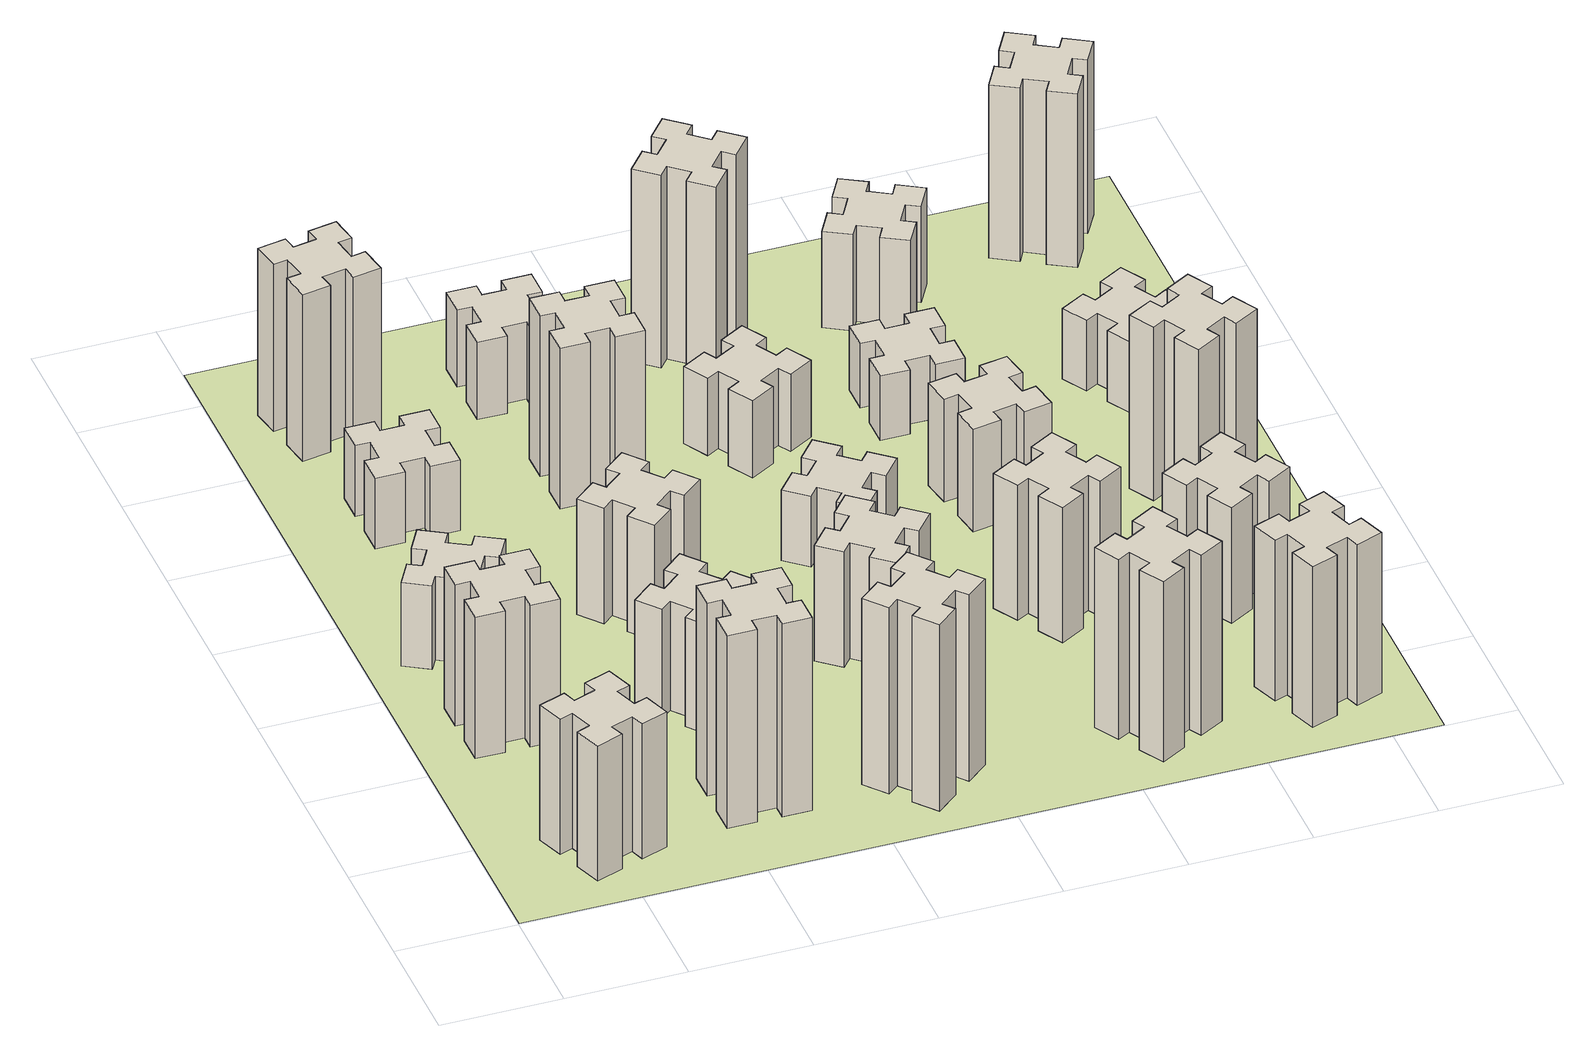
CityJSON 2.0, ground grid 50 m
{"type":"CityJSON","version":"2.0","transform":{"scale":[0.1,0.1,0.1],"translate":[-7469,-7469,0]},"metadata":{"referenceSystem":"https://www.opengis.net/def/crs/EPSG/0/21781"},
"CityObjects":{
"building1":{"type":"Building","attributes":{"class":"1000","function":"1000","usage":"1000","yearOfConstruction":2016,"roofType":"1000","measuredHeight":63,"storeysAboveGround":30,"storeysBelowGround":0},"geometry":[{"type":"Solid","lod":"1","boundaries":[[[[0,1,2,3,4,5,6,7,8,9,10,11,12,13,14,15,16,17,18,19]],[[17,16,20,21]],[[16,15,22,20]],[[15,14,23,22]],[[14,13,24,23]],[[13,12,25,24]],[[12,11,26,25]],[[11,10,27,26]],[[10,9,28,27]],[[9,8,29,28]],[[8,7,30,29]],[[7,6,31,30]],[[6,5,32,31]],[[5,4,33,32]],[[4,3,34,33]],[[3,2,35,34]],[[2,1,36,35]],[[1,0,37,36]],[[0,19,38,37]],[[19,18,39,38]],[[18,17,21,39]],[[24,25,26,27,28,29,30,31,32,33,34,35,36,37,38,39,21,20,22,23]]]]}]},
"building2":{"type":"Building","attributes":{"class":"1000","function":"1000","usage":"1000","yearOfConstruction":2016,"roofType":"1000","measuredHeight":66,"storeysAboveGround":30,"storeysBelowGround":0},"geometry":[{"type":"Solid","lod":"1","boundaries":[[[[40,41,42,43,44,45,46,47,48,49,50,51,52,53,54,55,56,57,58,59]],[[57,56,60,61]],[[56,55,62,60]],[[55,54,63,62]],[[54,53,64,63]],[[53,52,65,64]],[[52,51,66,65]],[[51,50,67,66]],[[50,49,68,67]],[[49,48,69,68]],[[48,47,70,69]],[[47,46,71,70]],[[46,45,72,71]],[[45,44,73,72]],[[44,43,74,73]],[[43,42,75,74]],[[42,41,76,75]],[[41,40,77,76]],[[40,59,78,77]],[[59,58,79,78]],[[58,57,61,79]],[[64,65,66,67,68,69,70,71,72,73,74,75,76,77,78,79,61,60,62,63]]]]}]},
"building3":{"type":"Building","attributes":{"class":"1000","function":"1000","usage":"1000","yearOfConstruction":2016,"roofType":"1000","measuredHeight":39,"storeysAboveGround":30,"storeysBelowGround":0},"geometry":[{"type":"Solid","lod":"1","boundaries":[[[[80,81,82,83,84,85,86,87,88,89,90,91,92,93,94,95,96,97,98,99]],[[97,96,100,101]],[[96,95,102,100]],[[95,94,103,102]],[[94,93,104,103]],[[93,92,105,104]],[[92,91,106,105]],[[91,90,107,106]],[[90,89,108,107]],[[89,88,109,108]],[[88,87,110,109]],[[87,86,111,110]],[[86,85,112,111]],[[85,84,113,112]],[[84,83,114,113]],[[83,82,115,114]],[[82,81,116,115]],[[81,80,117,116]],[[80,99,118,117]],[[99,98,119,118]],[[98,97,101,119]],[[104,105,106,107,108,109,110,111,112,113,114,115,116,117,118,119,101,100,102,103]]]]}]},
"building4":{"type":"Building","attributes":{"class":"1000","function":"1000","usage":"1000","yearOfConstruction":2016,"roofType":"1000","measuredHeight":33,"storeysAboveGround":30,"storeysBelowGround":0},"geometry":[{"type":"Solid","lod":"1","boundaries":[[[[120,121,122,123,124,125,126,127,128,129,130,131,132,133,134,135,136,137,138,139]],[[137,136,140,141]],[[136,135,142,140]],[[135,134,143,142]],[[134,133,144,143]],[[133,132,145,144]],[[132,131,146,145]],[[131,130,147,146]],[[130,129,148,147]],[[129,128,149,148]],[[128,127,150,149]],[[127,126,151,150]],[[126,125,152,151]],[[125,124,153,152]],[[124,123,154,153]],[[123,122,155,154]],[[122,121,156,155]],[[121,120,157,156]],[[120,139,158,157]],[[139,138,159,158]],[[138,137,141,159]],[[144,145,146,147,148,149,150,151,152,153,154,155,156,157,158,159,141,140,142,143]]]]}]},
"building5":{"type":"Building","attributes":{"class":"1000","function":"1000","usage":"1000","yearOfConstruction":2016,"roofType":"1000","measuredHeight":90,"storeysAboveGround":30,"storeysBelowGround":0},"geometry":[{"type":"Solid","lod":"1","boundaries":[[[[160,161,162,163,164,165,166,167,168,169,170,171,172,173,174,175,176,177,178,179]],[[177,176,180,181]],[[176,175,182,180]],[[175,174,183,182]],[[174,173,184,183]],[[173,172,185,184]],[[172,171,186,185]],[[171,170,187,186]],[[170,169,188,187]],[[169,168,189,188]],[[168,167,190,189]],[[167,166,191,190]],[[166,165,192,191]],[[165,164,193,192]],[[164,163,194,193]],[[163,162,195,194]],[[162,161,196,195]],[[161,160,197,196]],[[160,179,198,197]],[[179,178,199,198]],[[178,177,181,199]],[[184,185,186,187,188,189,190,191,192,193,194,195,196,197,198,199,181,180,182,183]]]]}]},
"building6":{"type":"Building","attributes":{"class":"1000","function":"1000","usage":"1000","yearOfConstruction":2016,"roofType":"1000","measuredHeight":78,"storeysAboveGround":30,"storeysBelowGround":0},"geometry":[{"type":"Solid","lod":"1","boundaries":[[[[200,201,202,203,204,205,206,207,208,209,210,211,212,213,214,215,216,217,218,219]],[[217,216,220,221]],[[216,215,222,220]],[[215,214,223,222]],[[214,213,224,223]],[[213,212,225,224]],[[212,211,226,225]],[[211,210,227,226]],[[210,209,228,227]],[[209,208,229,228]],[[208,207,230,229]],[[207,206,231,230]],[[206,205,232,231]],[[205,204,233,232]],[[204,203,234,233]],[[203,202,235,234]],[[202,201,236,235]],[[201,200,237,236]],[[200,219,238,237]],[[219,218,239,238]],[[218,217,221,239]],[[224,225,226,227,228,229,230,231,232,233,234,235,236,237,238,239,221,220,222,223]]]]}]},
"building7":{"type":"Building","attributes":{"class":"1000","function":"1000","usage":"1000","yearOfConstruction":2016,"roofType":"1000","measuredHeight":51,"storeysAboveGround":30,"storeysBelowGround":0},"geometry":[{"type":"Solid","lod":"1","boundaries":[[[[240,241,242,243,244,245,246,247,248,249,250,251,252,253,254,255,256,257,258,259]],[[257,256,260,261]],[[256,255,262,260]],[[255,254,263,262]],[[254,253,264,263]],[[253,252,265,264]],[[252,251,266,265]],[[251,250,267,266]],[[250,249,268,267]],[[249,248,269,268]],[[248,247,270,269]],[[247,246,271,270]],[[246,245,272,271]],[[245,244,273,272]],[[244,243,274,273]],[[243,242,275,274]],[[242,241,276,275]],[[241,240,277,276]],[[240,259,278,277]],[[259,258,279,278]],[[258,257,261,279]],[[264,265,266,267,268,269,270,271,272,273,274,275,276,277,278,279,261,260,262,263]]]]}]},
"building8":{"type":"Building","attributes":{"class":"1000","function":"1000","usage":"1000","yearOfConstruction":2016,"roofType":"1000","measuredHeight":54,"storeysAboveGround":30,"storeysBelowGround":0},"geometry":[{"type":"Solid","lod":"1","boundaries":[[[[280,281,282,283,284,285,286,287,288,289,290,291,292,293,294,295,296,297,298,299]],[[297,296,300,301]],[[296,295,302,300]],[[295,294,303,302]],[[294,293,304,303]],[[293,292,305,304]],[[292,291,306,305]],[[291,290,307,306]],[[290,289,308,307]],[[289,288,309,308]],[[288,287,310,309]],[[287,286,311,310]],[[286,285,312,311]],[[285,284,313,312]],[[284,283,314,313]],[[283,282,315,314]],[[282,281,316,315]],[[281,280,317,316]],[[280,299,318,317]],[[299,298,319,318]],[[298,297,301,319]],[[304,305,306,307,308,309,310,311,312,313,314,315,316,317,318,319,301,300,302,303]]]]}]},
"building9":{"type":"Building","attributes":{"class":"1000","function":"1000","usage":"1000","yearOfConstruction":2016,"roofType":"1000","measuredHeight":87,"storeysAboveGround":30,"storeysBelowGround":0},"geometry":[{"type":"Solid","lod":"1","boundaries":[[[[320,321,322,323,324,325,326,327,328,329,330,331,332,333,334,335,336,337,338,339]],[[337,336,340,341]],[[336,335,342,340]],[[335,334,343,342]],[[334,333,344,343]],[[333,332,345,344]],[[332,331,346,345]],[[331,330,347,346]],[[330,329,348,347]],[[329,328,349,348]],[[328,327,350,349]],[[327,326,351,350]],[[326,325,352,351]],[[325,324,353,352]],[[324,323,354,353]],[[323,322,355,354]],[[322,321,356,355]],[[321,320,357,356]],[[320,339,358,357]],[[339,338,359,358]],[[338,337,341,359]],[[344,345,346,347,348,349,350,351,352,353,354,355,356,357,358,359,341,340,342,343]]]]}]},
"building10":{"type":"Building","attributes":{"class":"1000","function":"1000","usage":"1000","yearOfConstruction":2016,"roofType":"1000","measuredHeight":75,"storeysAboveGround":30,"storeysBelowGround":0},"geometry":[{"type":"Solid","lod":"1","boundaries":[[[[360,361,362,363,364,365,366,367,368,369,370,371,372,373,374,375,376,377,378,379]],[[377,376,380,381]],[[376,375,382,380]],[[375,374,383,382]],[[374,373,384,383]],[[373,372,385,384]],[[372,371,386,385]],[[371,370,387,386]],[[370,369,388,387]],[[369,368,389,388]],[[368,367,390,389]],[[367,366,391,390]],[[366,365,392,391]],[[365,364,393,392]],[[364,363,394,393]],[[363,362,395,394]],[[362,361,396,395]],[[361,360,397,396]],[[360,379,398,397]],[[379,378,399,398]],[[378,377,381,399]],[[384,385,386,387,388,389,390,391,392,393,394,395,396,397,398,399,381,380,382,383]]]]}]},
"building11":{"type":"Building","attributes":{"class":"1000","function":"1000","usage":"1000","yearOfConstruction":2016,"roofType":"1000","measuredHeight":36,"storeysAboveGround":30,"storeysBelowGround":0},"geometry":[{"type":"Solid","lod":"1","boundaries":[[[[400,401,402,403,404,405,406,407,408,409,410,411,412,413,414,415,416,417,418,419]],[[417,416,420,421]],[[416,415,422,420]],[[415,414,423,422]],[[414,413,424,423]],[[413,412,425,424]],[[412,411,426,425]],[[411,410,427,426]],[[410,409,428,427]],[[409,408,429,428]],[[408,407,430,429]],[[407,406,431,430]],[[406,405,432,431]],[[405,404,433,432]],[[404,403,434,433]],[[403,402,435,434]],[[402,401,436,435]],[[401,400,437,436]],[[400,419,438,437]],[[419,418,439,438]],[[418,417,421,439]],[[424,425,426,427,428,429,430,431,432,433,434,435,436,437,438,439,421,420,422,423]]]]}]},
"building12":{"type":"Building","attributes":{"class":"1000","function":"1000","usage":"1000","yearOfConstruction":2016,"roofType":"1000","measuredHeight":54,"storeysAboveGround":30,"storeysBelowGround":0},"geometry":[{"type":"Solid","lod":"1","boundaries":[[[[440,441,442,443,444,445,446,447,448,449,450,451,452,453,454,455,456,457,458,459]],[[457,456,460,461]],[[456,455,462,460]],[[455,454,463,462]],[[454,453,464,463]],[[453,452,465,464]],[[452,451,466,465]],[[451,450,467,466]],[[450,449,468,467]],[[449,448,469,468]],[[448,447,470,469]],[[447,446,471,470]],[[446,445,472,471]],[[445,444,473,472]],[[444,443,474,473]],[[443,442,475,474]],[[442,441,476,475]],[[441,440,477,476]],[[440,459,478,477]],[[459,458,479,478]],[[458,457,461,479]],[[464,465,466,467,468,469,470,471,472,473,474,475,476,477,478,479,461,460,462,463]]]]}]},
"building13":{"type":"Building","attributes":{"class":"1000","function":"1000","usage":"1000","yearOfConstruction":2016,"roofType":"1000","measuredHeight":33,"storeysAboveGround":30,"storeysBelowGround":0},"geometry":[{"type":"Solid","lod":"1","boundaries":[[[[480,481,482,483,484,485,486,487,488,489,490,491,492,493,494,495,496,497,498,499]],[[497,496,500,501]],[[496,495,502,500]],[[495,494,503,502]],[[494,493,504,503]],[[493,492,505,504]],[[492,491,506,505]],[[491,490,507,506]],[[490,489,508,507]],[[489,488,509,508]],[[488,487,510,509]],[[487,486,511,510]],[[486,485,512,511]],[[485,484,513,512]],[[484,483,514,513]],[[483,482,515,514]],[[482,481,516,515]],[[481,480,517,516]],[[480,499,518,517]],[[499,498,519,518]],[[498,497,501,519]],[[504,505,506,507,508,509,510,511,512,513,514,515,516,517,518,519,501,500,502,503]]]]}]},
"building14":{"type":"Building","attributes":{"class":"1000","function":"1000","usage":"1000","yearOfConstruction":2016,"roofType":"1000","measuredHeight":36,"storeysAboveGround":30,"storeysBelowGround":0},"geometry":[{"type":"Solid","lod":"1","boundaries":[[[[520,521,522,523,524,525,526,527,528,529,530,531,532,533,534,535,536,537,538,539]],[[537,536,540,541]],[[536,535,542,540]],[[535,534,543,542]],[[534,533,544,543]],[[533,532,545,544]],[[532,531,546,545]],[[531,530,547,546]],[[530,529,548,547]],[[529,528,549,548]],[[528,527,550,549]],[[527,526,551,550]],[[526,525,552,551]],[[525,524,553,552]],[[524,523,554,553]],[[523,522,555,554]],[[522,521,556,555]],[[521,520,557,556]],[[520,539,558,557]],[[539,538,559,558]],[[538,537,541,559]],[[544,545,546,547,548,549,550,551,552,553,554,555,556,557,558,559,541,540,542,543]]]]}]},
"building15":{"type":"Building","attributes":{"class":"1000","function":"1000","usage":"1000","yearOfConstruction":2016,"roofType":"1000","measuredHeight":84,"storeysAboveGround":30,"storeysBelowGround":0},"geometry":[{"type":"Solid","lod":"1","boundaries":[[[[560,561,562,563,564,565,566,567,568,569,570,571,572,573,574,575,576,577,578,579]],[[577,576,580,581]],[[576,575,582,580]],[[575,574,583,582]],[[574,573,584,583]],[[573,572,585,584]],[[572,571,586,585]],[[571,570,587,586]],[[570,569,588,587]],[[569,568,589,588]],[[568,567,590,589]],[[567,566,591,590]],[[566,565,592,591]],[[565,564,593,592]],[[564,563,594,593]],[[563,562,595,594]],[[562,561,596,595]],[[561,560,597,596]],[[560,579,598,597]],[[579,578,599,598]],[[578,577,581,599]],[[584,585,586,587,588,589,590,591,592,593,594,595,596,597,598,599,581,580,582,583]]]]}]},
"building16":{"type":"Building","attributes":{"class":"1000","function":"1000","usage":"1000","yearOfConstruction":2016,"roofType":"1000","measuredHeight":90,"storeysAboveGround":30,"storeysBelowGround":0},"geometry":[{"type":"Solid","lod":"1","boundaries":[[[[600,601,602,603,604,605,606,607,608,609,610,611,612,613,614,615,616,617,618,619]],[[617,616,620,621]],[[616,615,622,620]],[[615,614,623,622]],[[614,613,624,623]],[[613,612,625,624]],[[612,611,626,625]],[[611,610,627,626]],[[610,609,628,627]],[[609,608,629,628]],[[608,607,630,629]],[[607,606,631,630]],[[606,605,632,631]],[[605,604,633,632]],[[604,603,634,633]],[[603,602,635,634]],[[602,601,636,635]],[[601,600,637,636]],[[600,619,638,637]],[[619,618,639,638]],[[618,617,621,639]],[[624,625,626,627,628,629,630,631,632,633,634,635,636,637,638,639,621,620,622,623]]]]}]},
"building17":{"type":"Building","attributes":{"class":"1000","function":"1000","usage":"1000","yearOfConstruction":2016,"roofType":"1000","measuredHeight":63,"storeysAboveGround":30,"storeysBelowGround":0},"geometry":[{"type":"Solid","lod":"1","boundaries":[[[[640,641,642,643,644,645,646,647,648,649,650,651,652,653,654,655,656,657,658,659]],[[657,656,660,661]],[[656,655,662,660]],[[655,654,663,662]],[[654,653,664,663]],[[653,652,665,664]],[[652,651,666,665]],[[651,650,667,666]],[[650,649,668,667]],[[649,648,669,668]],[[648,647,670,669]],[[647,646,671,670]],[[646,645,672,671]],[[645,644,673,672]],[[644,643,674,673]],[[643,642,675,674]],[[642,641,676,675]],[[641,640,677,676]],[[640,659,678,677]],[[659,658,679,678]],[[658,657,661,679]],[[664,665,666,667,668,669,670,671,672,673,674,675,676,677,678,679,661,660,662,663]]]]}]},
"building18":{"type":"Building","attributes":{"class":"1000","function":"1000","usage":"1000","yearOfConstruction":2016,"roofType":"1000","measuredHeight":48,"storeysAboveGround":30,"storeysBelowGround":0},"geometry":[{"type":"Solid","lod":"1","boundaries":[[[[680,681,682,683,684,685,686,687,688,689,690,691,692,693,694,695,696,697,698,699]],[[697,696,700,701]],[[696,695,702,700]],[[695,694,703,702]],[[694,693,704,703]],[[693,692,705,704]],[[692,691,706,705]],[[691,690,707,706]],[[690,689,708,707]],[[689,688,709,708]],[[688,687,710,709]],[[687,686,711,710]],[[686,685,712,711]],[[685,684,713,712]],[[684,683,714,713]],[[683,682,715,714]],[[682,681,716,715]],[[681,680,717,716]],[[680,699,718,717]],[[699,698,719,718]],[[698,697,701,719]],[[704,705,706,707,708,709,710,711,712,713,714,715,716,717,718,719,701,700,702,703]]]]}]},
"building19":{"type":"Building","attributes":{"class":"1000","function":"1000","usage":"1000","yearOfConstruction":2016,"roofType":"1000","measuredHeight":30,"storeysAboveGround":30,"storeysBelowGround":0},"geometry":[{"type":"Solid","lod":"1","boundaries":[[[[720,721,722,723,724,725,726,727,728,729,730,731,732,733,734,735,736,737,738,739]],[[737,736,740,741]],[[736,735,742,740]],[[735,734,743,742]],[[734,733,744,743]],[[733,732,745,744]],[[732,731,746,745]],[[731,730,747,746]],[[730,729,748,747]],[[729,728,749,748]],[[728,727,750,749]],[[727,726,751,750]],[[726,725,752,751]],[[725,724,753,752]],[[724,723,754,753]],[[723,722,755,754]],[[722,721,756,755]],[[721,720,757,756]],[[720,739,758,757]],[[739,738,759,758]],[[738,737,741,759]],[[744,745,746,747,748,749,750,751,752,753,754,755,756,757,758,759,741,740,742,743]]]]}]},
"building20":{"type":"Building","attributes":{"class":"1000","function":"1000","usage":"1000","yearOfConstruction":2016,"roofType":"1000","measuredHeight":75,"storeysAboveGround":30,"storeysBelowGround":0},"geometry":[{"type":"Solid","lod":"1","boundaries":[[[[760,761,762,763,764,765,766,767,768,769,770,771,772,773,774,775,776,777,778,779]],[[777,776,780,781]],[[776,775,782,780]],[[775,774,783,782]],[[774,773,784,783]],[[773,772,785,784]],[[772,771,786,785]],[[771,770,787,786]],[[770,769,788,787]],[[769,768,789,788]],[[768,767,790,789]],[[767,766,791,790]],[[766,765,792,791]],[[765,764,793,792]],[[764,763,794,793]],[[763,762,795,794]],[[762,761,796,795]],[[761,760,797,796]],[[760,779,798,797]],[[779,778,799,798]],[[778,777,781,799]],[[784,785,786,787,788,789,790,791,792,793,794,795,796,797,798,799,781,780,782,783]]]]}]},
"building21":{"type":"Building","attributes":{"class":"1000","function":"1000","usage":"1000","yearOfConstruction":2016,"roofType":"1000","measuredHeight":45,"storeysAboveGround":30,"storeysBelowGround":0},"geometry":[{"type":"Solid","lod":"1","boundaries":[[[[800,801,802,803,804,805,806,807,808,809,810,811,812,813,814,815,816,817,818,819]],[[817,816,820,821]],[[816,815,822,820]],[[815,814,823,822]],[[814,813,824,823]],[[813,812,825,824]],[[812,811,826,825]],[[811,810,827,826]],[[810,809,828,827]],[[809,808,829,828]],[[808,807,830,829]],[[807,806,831,830]],[[806,805,832,831]],[[805,804,833,832]],[[804,803,834,833]],[[803,802,835,834]],[[802,801,836,835]],[[801,800,837,836]],[[800,819,838,837]],[[819,818,839,838]],[[818,817,821,839]],[[824,825,826,827,828,829,830,831,832,833,834,835,836,837,838,839,821,820,822,823]]]]}]},
"building22":{"type":"Building","attributes":{"class":"1000","function":"1000","usage":"1000","yearOfConstruction":2016,"roofType":"1000","measuredHeight":54,"storeysAboveGround":30,"storeysBelowGround":0},"geometry":[{"type":"Solid","lod":"1","boundaries":[[[[840,841,842,843,844,845,846,847,848,849,850,851,852,853,854,855,856,857,858,859]],[[857,856,860,861]],[[856,855,862,860]],[[855,854,863,862]],[[854,853,864,863]],[[853,852,865,864]],[[852,851,866,865]],[[851,850,867,866]],[[850,849,868,867]],[[849,848,869,868]],[[848,847,870,869]],[[847,846,871,870]],[[846,845,872,871]],[[845,844,873,872]],[[844,843,874,873]],[[843,842,875,874]],[[842,841,876,875]],[[841,840,877,876]],[[840,859,878,877]],[[859,858,879,878]],[[858,857,861,879]],[[864,865,866,867,868,869,870,871,872,873,874,875,876,877,878,879,861,860,862,863]]]]}]},
"building23":{"type":"Building","attributes":{"class":"1000","function":"1000","usage":"1000","yearOfConstruction":2016,"roofType":"1000","measuredHeight":81,"storeysAboveGround":30,"storeysBelowGround":0},"geometry":[{"type":"Solid","lod":"1","boundaries":[[[[880,881,882,883,884,885,886,887,888,889,890,891,892,893,894,895,896,897,898,899]],[[897,896,900,901]],[[896,895,902,900]],[[895,894,903,902]],[[894,893,904,903]],[[893,892,905,904]],[[892,891,906,905]],[[891,890,907,906]],[[890,889,908,907]],[[889,888,909,908]],[[888,887,910,909]],[[887,886,911,910]],[[886,885,912,911]],[[885,884,913,912]],[[884,883,914,913]],[[883,882,915,914]],[[882,881,916,915]],[[881,880,917,916]],[[880,899,918,917]],[[899,898,919,918]],[[898,897,901,919]],[[904,905,906,907,908,909,910,911,912,913,914,915,916,917,918,919,901,900,902,903]]]]}]},
"building24":{"type":"Building","attributes":{"class":"1000","function":"1000","usage":"1000","yearOfConstruction":2016,"roofType":"1000","measuredHeight":33,"storeysAboveGround":30,"storeysBelowGround":0},"geometry":[{"type":"Solid","lod":"1","boundaries":[[[[920,921,922,923,924,925,926,927,928,929,930,931,932,933,934,935,936,937,938,939]],[[937,936,940,941]],[[936,935,942,940]],[[935,934,943,942]],[[934,933,944,943]],[[933,932,945,944]],[[932,931,946,945]],[[931,930,947,946]],[[930,929,948,947]],[[929,928,949,948]],[[928,927,950,949]],[[927,926,951,950]],[[926,925,952,951]],[[925,924,953,952]],[[924,923,954,953]],[[923,922,955,954]],[[922,921,956,955]],[[921,920,957,956]],[[920,939,958,957]],[[939,938,959,958]],[[938,937,941,959]],[[944,945,946,947,948,949,950,951,952,953,954,955,956,957,958,959,941,940,942,943]]]]}]},
"building25":{"type":"Building","attributes":{"class":"1000","function":"1000","usage":"1000","yearOfConstruction":2016,"roofType":"1000","measuredHeight":81,"storeysAboveGround":30,"storeysBelowGround":0},"geometry":[{"type":"Solid","lod":"1","boundaries":[[[[960,961,962,963,964,965,966,967,968,969,970,971,972,973,974,975,976,977,978,979]],[[977,976,980,981]],[[976,975,982,980]],[[975,974,983,982]],[[974,973,984,983]],[[973,972,985,984]],[[972,971,986,985]],[[971,970,987,986]],[[970,969,988,987]],[[969,968,989,988]],[[968,967,990,989]],[[967,966,991,990]],[[966,965,992,991]],[[965,964,993,992]],[[964,963,994,993]],[[963,962,995,994]],[[962,961,996,995]],[[961,960,997,996]],[[960,979,998,997]],[[979,978,999,998]],[[978,977,981,999]],[[984,985,986,987,988,989,990,991,992,993,994,995,996,997,998,999,981,980,982,983]]]]}]},
"landuse1":{"type":"LandUse","attributes":{"name":"plot1","function":"1010"},"geometry":[{"type":"MultiSurface","lod":"1","boundaries":[[[1000,1001,1002,1003]]]}]}
},
"vertices":[
[355,385,0],[389,291,0],[333,270,0],[374,157,0],[487,199,0],[466,255,0],[560,289,0],[580,233,0],[693,274,0],[652,387,0],[596,366,0],[562,460,0],[618,480,0],[577,593,0],[464,552,0],[485,496,0],[391,462,0],[370,518,0],[257,477,0],[299,364,0],[391,462,630],[370,518,630],[485,496,630],[464,552,630],[577,593,630],[618,480,630],[562,460,630],[596,366,630],[652,387,630],[693,274,630],[580,233,630],[560,289,630],[466,255,630],[487,199,630],[374,157,630],[333,270,630],[389,291,630],[355,385,630],[299,364,630],[257,477,630],
[325,1105,0],[425,1105,0],[425,1045,0],[545,1045,0],[545,1165,0],[485,1165,0],[485,1265,0],[545,1265,0],[545,1385,0],[425,1385,0],[425,1325,0],[325,1325,0],[325,1385,0],[205,1385,0],[205,1265,0],[265,1265,0],[265,1165,0],[205,1165,0],[205,1045,0],[325,1045,0],[265,1165,660],[205,1165,660],[265,1265,660],[205,1265,660],[205,1385,660],[325,1385,660],[325,1325,660],[425,1325,660],[425,1385,660],[545,1385,660],[545,1265,660],[485,1265,660],[485,1165,660],[545,1165,660],[545,1045,660],[425,1045,660],[425,1105,660],[325,1105,660],[325,1045,660],[205,1045,660],
[474,1826,0],[387,1876,0],[417,1928,0],[313,1988,0],[253,1884,0],[305,1854,0],[255,1767,0],[203,1797,0],[143,1693,0],[247,1633,0],[277,1685,0],[364,1635,0],[334,1583,0],[438,1523,0],[498,1627,0],[446,1657,0],[496,1744,0],[548,1714,0],[608,1818,0],[504,1878,0],[496,1744,390],[548,1714,390],[446,1657,390],[498,1627,390],[438,1523,390],[334,1583,390],[364,1635,390],[277,1685,390],[247,1633,390],[143,1693,390],[203,1797,390],[255,1767,390],[305,1854,390],[253,1884,390],[313,1988,390],[417,1928,390],[387,1876,390],[474,1826,390],[504,1878,390],[608,1818,390],
[425,2485,0],[525,2485,0],[525,2425,0],[645,2425,0],[645,2545,0],[585,2545,0],[585,2645,0],[645,2645,0],[645,2765,0],[525,2765,0],[525,2705,0],[425,2705,0],[425,2765,0],[305,2765,0],[305,2645,0],[365,2645,0],[365,2545,0],[305,2545,0],[305,2425,0],[425,2425,0],[365,2545,330],[305,2545,330],[365,2645,330],[305,2645,330],[305,2765,330],[425,2765,330],[425,2705,330],[525,2705,330],[525,2765,330],[645,2765,330],[645,2645,330],[585,2645,330],[585,2545,330],[645,2545,330],[645,2425,330],[525,2425,330],[525,2485,330],[425,2485,330],[425,2425,330],[305,2425,330],
[1165,585,0],[1065,585,0],[1065,645,0],[945,645,0],[945,525,0],[1005,525,0],[1005,425,0],[945,425,0],[945,305,0],[1065,305,0],[1065,365,0],[1165,365,0],[1165,305,0],[1285,305,0],[1285,425,0],[1225,425,0],[1225,525,0],[1285,525,0],[1285,645,0],[1165,645,0],[1225,525,900],[1285,525,900],[1225,425,900],[1285,425,900],[1285,305,900],[1165,305,900],[1165,365,900],[1065,365,900],[1065,305,900],[945,305,900],[945,425,900],[1005,425,900],[1005,525,900],[945,525,900],[945,645,900],[1065,645,900],[1065,585,900],[1165,585,900],[1165,645,900],[1285,645,900],
[492,3205,0],[475,3304,0],[534,3314,0],[513,3432,0],[395,3411,0],[405,3352,0],[307,3335,0],[297,3394,0],[178,3373,0],[199,3255,0],[258,3265,0],[276,3167,0],[217,3157,0],[237,3038,0],[356,3059,0],[345,3118,0],[444,3136,0],[454,3077,0],[572,3097,0],[551,3216,0],[444,3136,780],[454,3077,780],[345,3118,780],[356,3059,780],[237,3038,780],[217,3157,780],[276,3167,780],[258,3265,780],[199,3255,780],[178,3373,780],[297,3394,780],[307,3335,780],[405,3352,780],[395,3411,780],[513,3432,780],[534,3314,780],[475,3304,780],[492,3205,780],[551,3216,780],[572,3097,780],
[1083,1232,0],[1006,1167,0],[968,1213,0],[876,1136,0],[953,1044,0],[999,1083,0],[1063,1006,0],[1017,968,0],[1094,876,0],[1186,953,0],[1148,999,0],[1224,1063,0],[1263,1017,0],[1355,1094,0],[1278,1186,0],[1232,1148,0],[1167,1224,0],[1213,1263,0],[1136,1355,0],[1044,1278,0],[1167,1224,510],[1213,1263,510],[1232,1148,510],[1278,1186,510],[1355,1094,510],[1263,1017,510],[1224,1063,510],[1148,999,510],[1186,953,510],[1094,876,510],[1017,968,510],[1063,1006,510],[999,1083,510],[953,1044,510],[876,1136,510],[968,1213,510],[1006,1167,510],[1083,1232,510],[1044,1278,510],[1136,1355,510],
[1232,1788,0],[1167,1864,0],[1213,1903,0],[1136,1995,0],[1044,1918,0],[1083,1872,0],[1006,1807,0],[968,1853,0],[876,1776,0],[953,1684,0],[999,1723,0],[1063,1646,0],[1017,1608,0],[1094,1516,0],[1186,1593,0],[1148,1639,0],[1224,1703,0],[1263,1657,0],[1355,1734,0],[1278,1826,0],[1224,1703,540],[1263,1657,540],[1148,1639,540],[1186,1593,540],[1094,1516,540],[1017,1608,540],[1063,1646,540],[999,1723,540],[953,1684,540],[876,1776,540],[968,1853,540],[1006,1807,540],[1083,1872,540],[1044,1918,540],[1136,1995,540],[1213,1903,540],[1167,1864,540],[1232,1788,540],[1278,1826,540],[1355,1734,540],
[1723,492,0],[1646,427,0],[1608,473,0],[1516,396,0],[1593,304,0],[1639,343,0],[1703,266,0],[1657,228,0],[1734,136,0],[1826,213,0],[1788,259,0],[1864,323,0],[1903,277,0],[1995,354,0],[1918,446,0],[1872,408,0],[1807,484,0],[1853,523,0],[1776,615,0],[1684,538,0],[1807,484,870],[1853,523,870],[1872,408,870],[1918,446,870],[1995,354,870],[1903,277,870],[1864,323,870],[1788,259,870],[1826,213,870],[1734,136,870],[1657,228,870],[1703,266,870],[1639,343,870],[1593,304,870],[1516,396,870],[1608,473,870],[1646,427,870],[1723,492,870],[1684,538,870],[1776,615,870],
[1325,2545,0],[1325,2645,0],[1385,2645,0],[1385,2765,0],[1265,2765,0],[1265,2705,0],[1165,2705,0],[1165,2765,0],[1045,2765,0],[1045,2645,0],[1105,2645,0],[1105,2545,0],[1045,2545,0],[1045,2425,0],[1165,2425,0],[1165,2485,0],[1265,2485,0],[1265,2425,0],[1385,2425,0],[1385,2545,0],[1265,2485,750],[1265,2425,750],[1165,2485,750],[1165,2425,750],[1045,2425,750],[1045,2545,750],[1105,2545,750],[1105,2645,750],[1045,2645,750],[1045,2765,750],[1165,2765,750],[1165,2705,750],[1265,2705,750],[1265,2765,750],[1385,2765,750],[1385,2645,750],[1325,2645,750],[1325,2545,750],[1385,2545,750],[1385,2425,750],
[1225,3185,0],[1225,3285,0],[1285,3285,0],[1285,3405,0],[1165,3405,0],[1165,3345,0],[1065,3345,0],[1065,3405,0],[945,3405,0],[945,3285,0],[1005,3285,0],[1005,3185,0],[945,3185,0],[945,3065,0],[1065,3065,0],[1065,3125,0],[1165,3125,0],[1165,3065,0],[1285,3065,0],[1285,3185,0],[1165,3125,360],[1165,3065,360],[1065,3125,360],[1065,3065,360],[945,3065,360],[945,3185,360],[1005,3185,360],[1005,3285,360],[945,3285,360],[945,3405,360],[1065,3405,360],[1065,3345,360],[1165,3345,360],[1165,3405,360],[1285,3405,360],[1285,3285,360],[1225,3285,360],[1225,3185,360],[1285,3185,360],[1285,3065,360],
[1907,1106,0],[1972,1183,0],[2018,1144,0],[2095,1236,0],[2003,1313,0],[1964,1267,0],[1888,1332,0],[1926,1378,0],[1834,1455,0],[1757,1363,0],[1803,1324,0],[1739,1248,0],[1693,1286,0],[1616,1194,0],[1708,1117,0],[1746,1163,0],[1823,1099,0],[1784,1053,0],[1876,976,0],[1953,1068,0],[1823,1099,540],[1784,1053,540],[1746,1163,540],[1708,1117,540],[1616,1194,540],[1693,1286,540],[1739,1248,540],[1803,1324,540],[1757,1363,540],[1834,1455,540],[1926,1378,540],[1888,1332,540],[1964,1267,540],[2003,1313,540],[2095,1236,540],[2018,1144,540],[1972,1183,540],[1907,1106,540],[1953,1068,540],[1876,976,540],
[2007,1746,0],[2072,1823,0],[2118,1784,0],[2195,1876,0],[2103,1953,0],[2064,1907,0],[1988,1972,0],[2026,2018,0],[1934,2095,0],[1857,2003,0],[1903,1964,0],[1839,1888,0],[1793,1926,0],[1716,1834,0],[1808,1757,0],[1846,1803,0],[1923,1739,0],[1884,1693,0],[1976,1616,0],[2053,1708,0],[1923,1739,330],[1884,1693,330],[1846,1803,330],[1808,1757,330],[1716,1834,330],[1793,1926,330],[1839,1888,330],[1903,1964,330],[1857,2003,330],[1934,2095,330],[2026,2018,330],[1988,1972,330],[2064,1907,330],[2103,1953,330],[2195,1876,330],[2118,1784,330],[2072,1823,330],[2007,1746,330],[2053,1708,330],[1976,1616,330],
[1976,2607,0],[1926,2694,0],[1978,2724,0],[1918,2828,0],[1814,2768,0],[1844,2716,0],[1757,2666,0],[1727,2718,0],[1623,2658,0],[1683,2554,0],[1735,2584,0],[1785,2497,0],[1733,2467,0],[1793,2363,0],[1897,2423,0],[1867,2475,0],[1954,2525,0],[1984,2473,0],[2088,2533,0],[2028,2637,0],[1954,2525,360],[1984,2473,360],[1867,2475,360],[1897,2423,360],[1793,2363,360],[1733,2467,360],[1785,2497,360],[1735,2584,360],[1683,2554,360],[1623,2658,360],[1727,2718,360],[1757,2666,360],[1844,2716,360],[1814,2768,360],[1918,2828,360],[1978,2724,360],[1926,2694,360],[1976,2607,360],[2028,2637,360],[2088,2533,360],
[2575,364,0],[2625,277,0],[2573,247,0],[2633,143,0],[2737,203,0],[2707,255,0],[2794,305,0],[2824,253,0],[2928,313,0],[2868,417,0],[2816,387,0],[2766,474,0],[2818,504,0],[2758,608,0],[2654,548,0],[2684,496,0],[2597,446,0],[2567,498,0],[2463,438,0],[2523,334,0],[2597,446,840],[2567,498,840],[2684,496,840],[2654,548,840],[2758,608,840],[2818,504,840],[2766,474,840],[2816,387,840],[2868,417,840],[2928,313,840],[2824,253,840],[2794,305,840],[2707,255,840],[2737,203,840],[2633,143,840],[2573,247,840],[2625,277,840],[2575,364,840],[2523,334,840],[2463,438,840],
[1907,3126,0],[1972,3203,0],[2018,3164,0],[2095,3256,0],[2003,3333,0],[1964,3287,0],[1888,3352,0],[1926,3398,0],[1834,3475,0],[1757,3383,0],[1803,3344,0],[1739,3268,0],[1693,3306,0],[1616,3214,0],[1708,3137,0],[1746,3183,0],[1823,3119,0],[1784,3073,0],[1876,2996,0],[1953,3088,0],[1823,3119,900],[1784,3073,900],[1746,3183,900],[1708,3137,900],[1616,3214,900],[1693,3306,900],[1739,3268,900],[1803,3344,900],[1757,3383,900],[1834,3475,900],[1926,3398,900],[1888,3352,900],[1964,3287,900],[2003,3333,900],[2095,3256,900],[2018,3164,900],[1972,3203,900],[1907,3126,900],[1953,3088,900],[1876,2996,900],
[2584,1336,0],[2497,1286,0],[2467,1338,0],[2363,1278,0],[2423,1174,0],[2475,1204,0],[2525,1117,0],[2473,1087,0],[2533,983,0],[2637,1043,0],[2607,1095,0],[2694,1145,0],[2724,1093,0],[2828,1153,0],[2768,1257,0],[2716,1227,0],[2666,1314,0],[2718,1344,0],[2658,1448,0],[2554,1388,0],[2666,1314,630],[2718,1344,630],[2716,1227,630],[2768,1257,630],[2828,1153,630],[2724,1093,630],[2694,1145,630],[2607,1095,630],[2637,1043,630],[2533,983,630],[2473,1087,630],[2525,1117,630],[2475,1204,630],[2423,1174,630],[2363,1278,630],[2467,1338,630],[2497,1286,630],[2584,1336,630],[2554,1388,630],[2658,1448,630],
[2478,1985,0],[2496,1887,0],[2437,1877,0],[2457,1758,0],[2576,1779,0],[2565,1838,0],[2664,1856,0],[2674,1797,0],[2792,1817,0],[2771,1936,0],[2712,1925,0],[2695,2024,0],[2754,2034,0],[2733,2152,0],[2615,2131,0],[2625,2072,0],[2527,2055,0],[2517,2114,0],[2398,2093,0],[2419,1975,0],[2527,2055,480],[2517,2114,480],[2625,2072,480],[2615,2131,480],[2733,2152,480],[2754,2034,480],[2695,2024,480],[2712,1925,480],[2771,1936,480],[2792,1817,480],[2674,1797,480],[2664,1856,480],[2565,1838,480],[2576,1779,480],[2457,1758,480],[2437,1877,480],[2496,1887,480],[2478,1985,480],[2419,1975,480],[2398,2093,480],
[2605,2545,0],[2605,2645,0],[2665,2645,0],[2665,2765,0],[2545,2765,0],[2545,2705,0],[2445,2705,0],[2445,2765,0],[2325,2765,0],[2325,2645,0],[2385,2645,0],[2385,2545,0],[2325,2545,0],[2325,2425,0],[2445,2425,0],[2445,2485,0],[2545,2485,0],[2545,2425,0],[2665,2425,0],[2665,2545,0],[2545,2485,300],[2545,2425,300],[2445,2485,300],[2445,2425,300],[2325,2425,300],[2325,2545,300],[2385,2545,300],[2385,2645,300],[2325,2645,300],[2325,2765,300],[2445,2765,300],[2445,2705,300],[2545,2705,300],[2545,2765,300],[2665,2765,300],[2665,2645,300],[2605,2645,300],[2605,2545,300],[2665,2545,300],[2665,2425,300],
[3215,385,0],[3249,291,0],[3193,270,0],[3234,157,0],[3347,199,0],[3326,255,0],[3420,289,0],[3440,233,0],[3553,274,0],[3512,387,0],[3456,366,0],[3422,460,0],[3478,480,0],[3437,593,0],[3324,552,0],[3345,496,0],[3251,462,0],[3230,518,0],[3117,477,0],[3159,364,0],[3251,462,750],[3230,518,750],[3345,496,750],[3324,552,750],[3437,593,750],[3478,480,750],[3422,460,750],[3456,366,750],[3512,387,750],[3553,274,750],[3440,233,750],[3420,289,750],[3326,255,750],[3347,199,750],[3234,157,750],[3193,270,750],[3249,291,750],[3215,385,750],[3159,364,750],[3117,477,750],
[2497,3165,0],[2584,3115,0],[2554,3063,0],[2658,3003,0],[2718,3107,0],[2666,3137,0],[2716,3224,0],[2768,3194,0],[2828,3298,0],[2724,3358,0],[2694,3306,0],[2607,3356,0],[2637,3408,0],[2533,3468,0],[2473,3364,0],[2525,3334,0],[2475,3247,0],[2423,3277,0],[2363,3173,0],[2467,3113,0],[2475,3247,450],[2423,3277,450],[2525,3334,450],[2473,3364,450],[2533,3468,450],[2637,3408,450],[2607,3356,450],[2694,3306,450],[2724,3358,450],[2828,3298,450],[2768,3194,450],[2716,3224,450],[2666,3137,450],[2718,3107,450],[2658,3003,450],[2554,3063,450],[2584,3115,450],[2497,3165,450],[2467,3113,450],[2363,3173,450],
[3356,1127,0],[3306,1214,0],[3358,1244,0],[3298,1348,0],[3194,1288,0],[3224,1236,0],[3137,1186,0],[3107,1238,0],[3003,1178,0],[3063,1074,0],[3115,1104,0],[3165,1017,0],[3113,987,0],[3173,883,0],[3277,943,0],[3247,995,0],[3334,1045,0],[3364,993,0],[3468,1053,0],[3408,1157,0],[3334,1045,540],[3364,993,540],[3247,995,540],[3277,943,540],[3173,883,540],[3113,987,540],[3165,1017,540],[3115,1104,540],[3063,1074,540],[3003,1178,540],[3107,1238,540],[3137,1186,540],[3224,1236,540],[3194,1288,540],[3298,1348,540],[3358,1244,540],[3306,1214,540],[3356,1127,540],[3408,1157,540],[3468,1053,540],
[3215,1744,0],[3265,1657,0],[3213,1627,0],[3273,1523,0],[3377,1583,0],[3347,1635,0],[3434,1685,0],[3464,1633,0],[3568,1693,0],[3508,1797,0],[3456,1767,0],[3406,1854,0],[3458,1884,0],[3398,1988,0],[3294,1928,0],[3324,1876,0],[3237,1826,0],[3207,1878,0],[3103,1818,0],[3163,1714,0],[3237,1826,810],[3207,1878,810],[3324,1876,810],[3294,1928,810],[3398,1988,810],[3458,1884,810],[3406,1854,810],[3456,1767,810],[3508,1797,810],[3568,1693,810],[3464,1633,810],[3434,1685,810],[3347,1635,810],[3377,1583,810],[3273,1523,810],[3213,1627,810],[3265,1657,810],[3215,1744,810],[3163,1714,810],[3103,1818,810],
[3215,2484,0],[3265,2397,0],[3213,2367,0],[3273,2263,0],[3377,2323,0],[3347,2375,0],[3434,2425,0],[3464,2373,0],[3568,2433,0],[3508,2537,0],[3456,2507,0],[3406,2594,0],[3458,2624,0],[3398,2728,0],[3294,2668,0],[3324,2616,0],[3237,2566,0],[3207,2618,0],[3103,2558,0],[3163,2454,0],[3237,2566,330],[3207,2618,330],[3324,2616,330],[3294,2668,330],[3398,2728,330],[3458,2624,330],[3406,2594,330],[3456,2507,330],[3508,2537,330],[3568,2433,330],[3464,2373,330],[3434,2425,330],[3347,2375,330],[3377,2323,330],[3273,2263,330],[3213,2367,330],[3265,2397,330],[3215,2484,330],[3163,2454,330],[3103,2558,330],
[3237,3365,0],[3324,3315,0],[3294,3263,0],[3398,3203,0],[3458,3307,0],[3406,3337,0],[3456,3424,0],[3508,3394,0],[3568,3498,0],[3464,3558,0],[3434,3506,0],[3347,3556,0],[3377,3608,0],[3273,3668,0],[3213,3564,0],[3265,3534,0],[3215,3447,0],[3163,3477,0],[3103,3373,0],[3207,3313,0],[3215,3447,810],[3163,3477,810],[3265,3534,810],[3213,3564,810],[3273,3668,810],[3377,3608,810],[3347,3556,810],[3434,3506,810],[3464,3558,810],[3568,3498,810],[3508,3394,810],[3456,3424,810],[3406,3337,810],[3458,3307,810],[3398,3203,810],[3294,3263,810],[3324,3315,810],[3237,3365,810],[3207,3313,810],[3103,3373,810],
[5,3705,0],[3705,3705,0],[3705,5,0],[5,5,0]
]}
